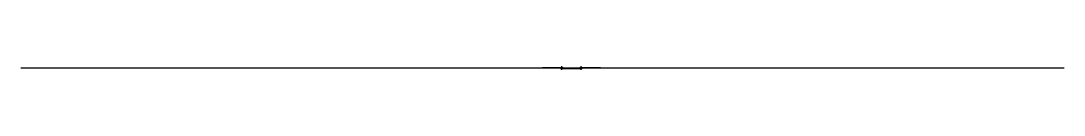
# Model space of a CAD drawing. Units: millimetres at full size, sheet at 1:100. Extents: x -15551 to 15061, y -3545 to -3435.
import ezdxf

# ---------------------------------------------------------------- set-up
doc = ezdxf.new("R2010")
doc.units = ezdxf.units.MM
doc.header["$LTSCALE"] = 100
doc.layers.add('0-0', color=7, linetype='Continuous')

msp = doc.modelspace()

# ---------------------------------------------------------------- linework, layer by layer
at = {"layer": '0-0'}
for p, q in [((-15551, -3489.8), (15061.2, -3489.8)), ((-244.9, -3477.8), (356.8, -3477.8)), ((286.8, -3501.8), (923.4, -3501.8)), ((321.8, -3544.8), (321.8, -3434.8)), ((853.4, -3477.8), (1455.1, -3477.8)), ((888.4, -3544.8), (888.4, -3434.8))]:
    msp.add_line(p, q, dxfattribs=at)

doc.saveas('drawing.dxf')
